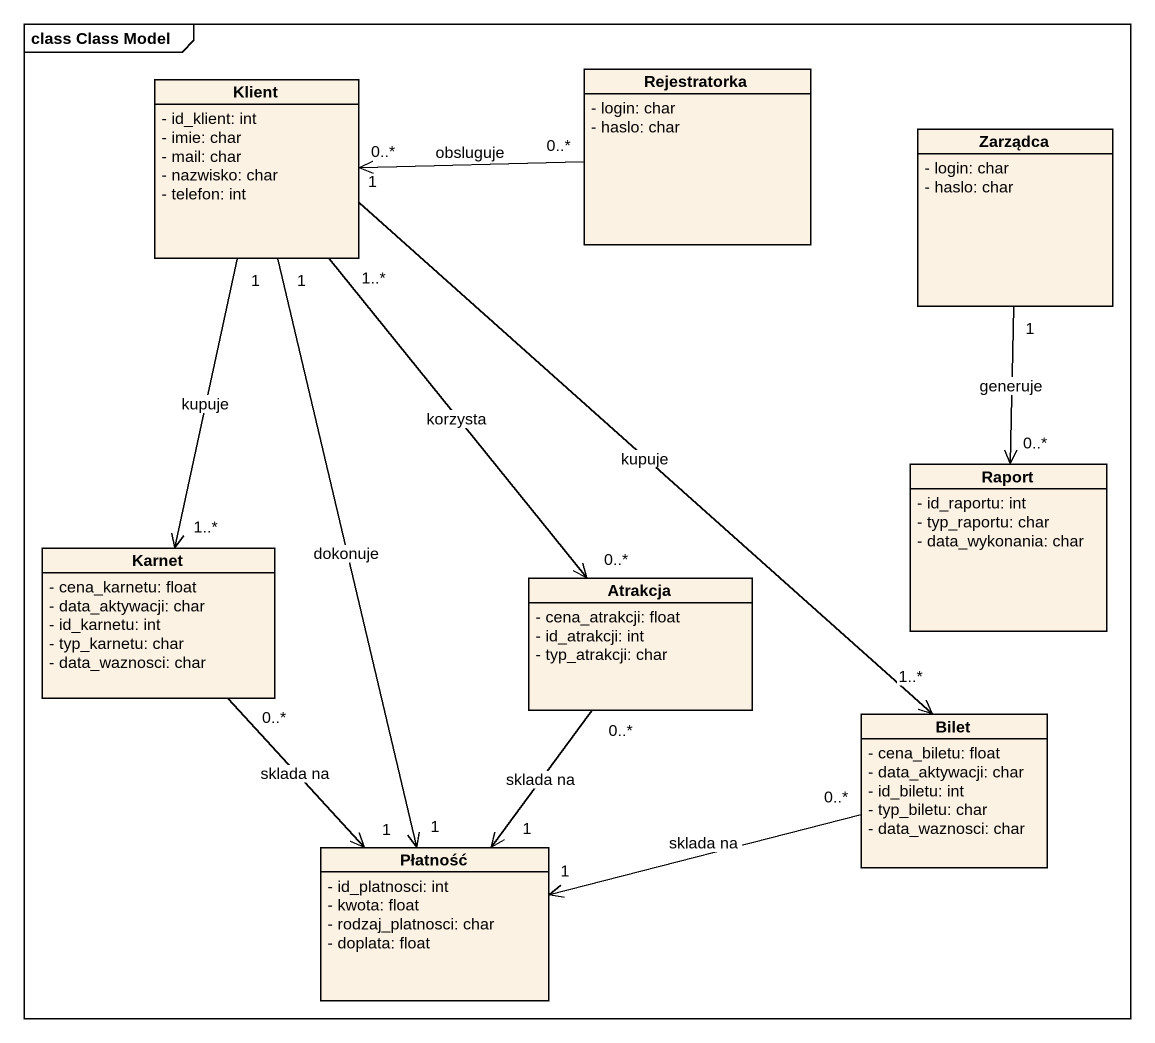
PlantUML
@startuml
mainframe class Class Model
hide circle
hide empty members
skinparam classAttributeIconSize 0
class Rejestratorka {
  - login: char
  - haslo: char
}
class Klient {
  - id_klient: int
  - imie: char
  - mail: char
  - nazwisko: char
  - telefon: int
}
class Zarządca {
  - login: char
  - haslo: char
}
class Raport {
  - id_raportu: int
  - typ_raportu: char
  - data_wykonania: char
}
class Karnet {
  - cena_karnetu: float
  - data_aktywacji: char
  - id_karnetu: int
  - typ_karnetu: char
  - data_waznosci: char
}
class Atrakcja {
  - cena_atrakcji: float
  - id_atrakcji: int
  - typ_atrakcji: char
}
class Bilet {
  - cena_biletu: float
  - data_aktywacji: char
  - id_biletu: int
  - typ_biletu: char
  - data_waznosci: char
}
class Płatność {
  - id_platnosci: int
  - kwota: float
  - rodzaj_platnosci: char
  - doplata: float
}
Rejestratorka "0..*" -left-> "0..*" Klient : obsluguje
Klient "1" --> "1..*" Karnet : kupuje
Klient "1..*" --> "0..*" Atrakcja : korzysta
Klient "1" --> "1..*" Bilet : kupuje
Klient "1" --> "1" Płatność : dokonuje
Zarządca "1" --> "0..*" Raport : generuje
Karnet "0..*" --> "1" Płatność : sklada na
Atrakcja "0..*" --> "1" Płatność : sklada na
Bilet "0..*" -left-> "1" Płatność : sklada na
@enduml
